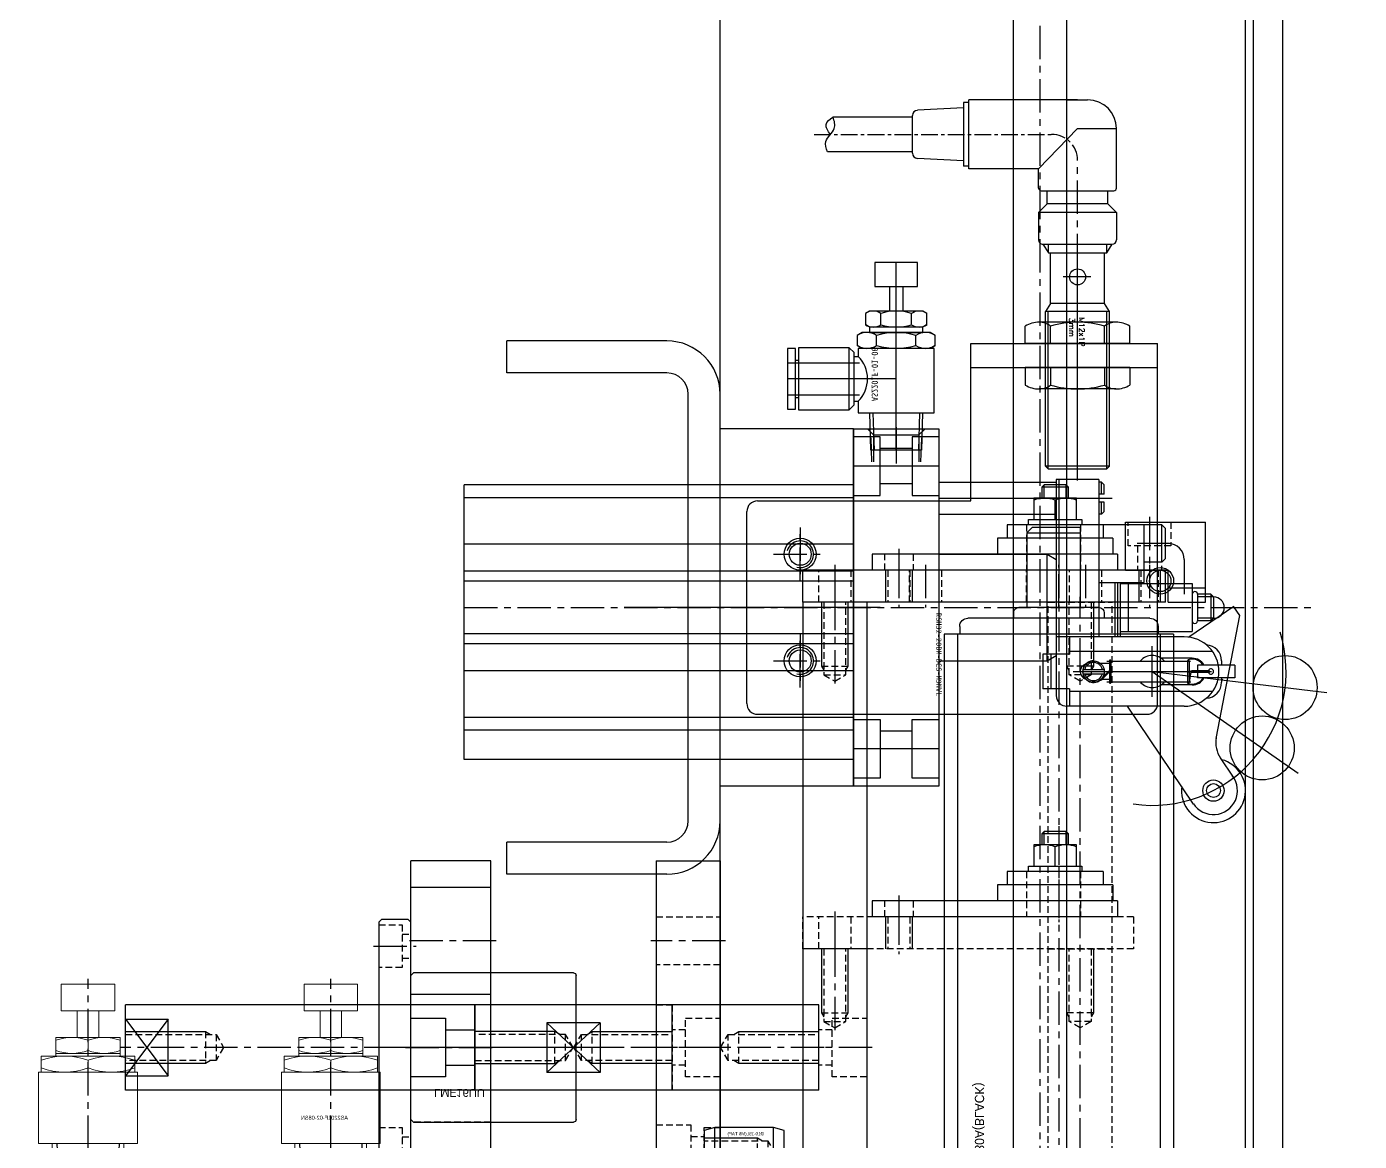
# Model space of a CAD drawing. Header units: inches. Extents: x 0 to 77285, y -118 to 40065.
# Drawn here: x 4358.1 to 4608, y 25710.1 to 25919.2 of the extents above; entities that cross this region are included whole.
import ezdxf
from ezdxf.enums import TextEntityAlignment as Align

# ---------------------------------------------------------------- set-up
doc = ezdxf.new("R2010")
doc.units = ezdxf.units.IN
doc.header["$LTSCALE"] = 5
doc.header["$MEASUREMENT"] = 0
for name, pattern in [('C3', [14.5, 12, -1, 0.5, -1]), ('CENTER', [2, 1.25, -0.25, 0.25, -0.25]), ('HIDDEN', [0.375, 0.25, -0.125])]:
    doc.linetypes.add(name, pattern=pattern)
for name, color, linetype in [('11', 1, 'CENTER'), ('22', 2, 'HIDDEN'), ('44', 4, 'Continuous'), ('55', 5, 'Continuous'), ('77', 40, 'HIDDEN'), ('A', 8, 'Continuous'), ('B', 123, 'Continuous'), ('BOM-T', 4, 'Continuous'), ('G', 231, 'Continuous'), ('T', 3, 'Continuous')]:
    doc.layers.add(name, color=color, linetype=linetype)
doc.layers.add('88', color=35, linetype='Continuous', lineweight=5)
doc.styles.add('A&G TEXT', font='')
doc.styles.add('GHS', font='romans', dxfattribs={"height": 5, "bigfont": 'ghs'})
doc.styles.add('SCI', font='')
doc.styles.get("Standard").update_dxf_attribs({"font": 'arial.ttf'})
doc.styles.get('A&G TEXT').set_extended_font_data('BatangChe')
doc.styles.get('SCI').set_extended_font_data('Gulim')
doc.dimstyles.new('SCH', dxfattribs={"dimtxt": 2.5, "dimasz": 2, "dimexe": 1.25, "dimexo": 0.625, "dimtad": 1, "dimdec": 8, "dimtxsty": 'SCI', "dimcen": 2.5, "dimclrd": 4, "dimclre": 4, "dimclrt": 7, "dimadec": 8, "dimazin": 2, "dimtfac": 1, "dimtdec": 8, "dimtmove": 0, "dimatfit": 3, "dimfxl": 1, "dimarcsym": 0})

# ---------------------------------------------------------------- blocks, each defined once
blk = doc.blocks.new('A$Ce3b21f13')
for p, q in [((2390, -1.5), (60, -1.5)), ((2390, -8.5), (60, -8.5)), ((2390, -42), (60, -42)), ((2390, -52), (60, -52)), ((2390, -107), (60, -107))]:
    blk.add_line(p, q)
at = {"layer": '11'}
blk.add_line((2390, -47), (60, -47), dxfattribs=at)
at = {"layer": 'B'}
blk.add_line((2390, -7), (60, -7), dxfattribs=at)
blk = doc.blocks.new('ABC-20231128.143427')
for p, q in [((-33.5, 25, 2129.45), (-33.5, 0, 2129.45)), ((-33.5, 25, 2129.45), (33.5, 25, 2129.45)), ((33.5, 25, 2129.45), (33.5, 0, 2129.45)), ((40, 0), (-40, 0)), ((40, -6, 2129.45), (-40, -6, 2129.45)), ((-50, -10, 2129.45), (-50, -40, 2129.45)), ((-44, -10, 2129.45), (-44, -40, 2129.45)), ((44, -10, 2129.45), (44, -40, 2129.45)), ((50, -10, 2129.45), (50, -40, 2129.45)), ((-44, -40), (-50, -40)), ((50, -40), (44, -40))]:
    blk.add_line(p, q)
at = {"linetype": 'Continuous'}
for centre in [(-10, 15, 0), (10, 15, 0)]:
    blk.add_circle(centre, 2.07, dxfattribs=at)
for centre, radius, start, end in [((-40, -10, 2129.45), 10, 90, 180), ((40, -10, 2129.45), 10, 0, 90), ((-40, -10, 2129.45), 4, 90, 180), ((40, -10, 2129.45), 4, 0, 90)]:
    blk.add_arc(centre, radius, start, end)
at = {"layer": '11', "linetype": 'C3'}
blk.add_line((0, 30, 2129.45), (0, -18, 2129.45), dxfattribs=at)
at = {"layer": '11'}
for p, q in [((-10, 10, 0), (-10, 20, 0)), ((10, 10, 0), (10, 20, 0)), ((-15, 15, 0), (-5, 15, 0)), ((5, 15, 0), (15, 15, 0))]:
    blk.add_line(p, q, dxfattribs=at)
at = {"layer": 'T'}
for centre in [(-10, 15, 0), (10, 15, 0)]:
    blk.add_arc(centre, 2.5, 345, 255, dxfattribs=at)
blk = doc.blocks.new('ABC-20231201.102348')
for p, q in [((-23.5, 9.81), (-26.77, 9.81)), ((-23.5, 9.81), (-23.5, -9.81)), ((-19, 9.81), (-15.73, 9.81)), ((-19, 9.81), (-19, -9.81)), ((-52.66, 7.3), (-63.81, 7.3)), ((-63.81, 0), (-63.81, 7.3)), ((-52.16, -6.8), (-52.16, 6.8)), ((-49.72, 5.68), (-52.16, 5.68)), ((-48.1, 7.3), (-49.72, 5.68)), ((-49.72, 5.68), (-49.72, -5.68)), ((-48.1, 7.3), (-42.93, 7.3)), ((-48.1, 7.3), (-48.1, -7.3)), ((-42.12, -6.49), (-42.12, 6.49)), ((-40.5, 5.47), (-42.12, 6.49)), ((-40.5, 5.47), (-42.12, 5.47)), ((-40.5, -5.48), (-40.5, 5.47)), ((-31, 5.06), (-40.5, 5.06)), ((-40.5, -5.06), (-40.5, 5.06)), ((-29.5, 6), (-31, 5.06)), ((-31, 5.06), (-31, -5.06)), ((-0.5, 6), (-29.5, 6)), ((-29.5, 6), (-29.5, -6)), ((0, 5.5), (-29.5, 5.5)), ((-27.5, 7.19), (-27.5, -7.19)), ((-23.5, 5.06), (-26.77, 5.06)), ((-23.5, 5.06), (-26.77, 5.06)), ((-19, 5.06), (-15.73, 5.06)), ((-19, 5.06), (-15.73, 5.06)), ((-15, 7.19), (-15, -7.19)), ((-0.5, 6), (-0.5, -6)), ((-0.5, 6), (0, 5.5)), ((0, -5.5), (0, 5.5)), ((-40.5, -4.95), (-40.5, 4.95)), ((-40.5, -4.58), (-40.5, 4.57)), ((-36, 2.51), (-36, -2.7)), ((-31, 4.57), (-31, -4.58)), ((0, -4.58), (0, 4.57)), ((-69.22, -1.89), (-69.22, 1.89)), ((-69.22, 0), (-69.22, -20.41)), ((-56.24, -7.3), (-63.81, 0)), ((-56.24, -7.3), (-56.24, -20.41)), ((-52.66, -7.3), (-56.24, -7.3)), ((-49.72, -5.68), (-52.16, -5.68)), ((-49.72, -5.68), (-48.1, -7.3)), ((-48.1, -7.3), (-42.93, -7.3)), ((-42.12, -6.49), (-40.5, -5.48)), ((-40.5, -5.48), (-42.12, -5.48)), ((-31, -5.06), (-40.5, -5.06)), ((-31, -5.06), (-29.5, -6)), ((0, -5.5), (-29.5, -5.5)), ((-0.5, -6), (-29.5, -6)), ((-23.5, -5.06), (-26.77, -5.06)), ((-23.5, -5.06), (-26.77, -5.06)), ((-19, -5.06), (-15.73, -5.06)), ((-19, -5.06), (-15.73, -5.06)), ((0, -5.5), (-0.5, -6)), ((-23.5, -9.81), (-26.77, -9.81)), ((-19, -9.81), (-15.73, -9.81)), ((-56.24, -20.41), (-69.22, -20.41)), ((-68.72, -20.41), (-68.72, -21.41)), ((-68.72, -21.41), (-56.74, -21.41)), ((-67.72, -21.41), (-67.24, -30.01)), ((-57.74, -21.41), (-58.21, -30.01)), ((-56.74, -20.41), (-56.74, -21.41)), ((-59.21, -30.96), (-66.24, -30.96)), ((-65.97, -30.96), (-65.97, -45.9)), ((-59.48, -30.96), (-59.48, -46.85))]:
    blk.add_line(p, q)
blk.add_circle((-36, 0), 1.5)
for centre, radius, start, end in [((-22.45, 7.2), 5.05, 148.8031, 180.139), ((-20.05, 7.2), 5.05, 359.861, 31.1969), ((-63.81, 1.89), 5.41, 90, 180), ((-52.66, 6.8), 0.5, 0, 90), ((-42.93, 6.49), 0.811, 0, 90), ((-24.03, 7.19), 3.47, 180, 217.8789), ((-24.03, 7.19), 3.47, 180, 217.8789), ((-9.62, 0), 17.88, 163.5679, 196.4321), ((-18.47, 7.19), 3.47, 322.1211, 0), ((-18.47, 7.19), 3.47, 322.1211, 0), ((-32.88, 0), 17.88, 343.5679, 16.4321), ((-52.66, -6.8), 0.5, 270, 0), ((-42.93, -6.49), 0.811, 270, 0), ((-24.03, -7.19), 3.47, 142.1211, 180), ((-24.03, -7.19), 3.47, 142.1211, 180), ((-22.45, -7.2), 5.05, 179.861, 211.1969), ((-18.47, -7.19), 3.47, 0, 37.8789), ((-18.47, -7.19), 3.47, 0, 37.8789), ((-20.05, -7.2), 5.05, 328.8031, 0.139), ((-66.24, -29.96), 1, 183.1642, 270), ((-59.21, -29.96), 1, 270, 356.8358)]:
    blk.add_arc(centre, radius, start, end)
blk.add_open_spline([(-59.48, -46.85), (-60.15, -47.19), (-61.69, -47.62), (-63.6, -45.15), (-65.22, -45.55), (-65.97, -45.9)], degree=3, knots=[1.498472, 1.498472, 1.498472, 1.498472, 3.45205, 6.099383, 8.246808, 8.246808, 8.246808, 8.246808])
blk.add_spline([(-62.73, -46.33), (-64.6, -47.14), (-65.97, -45.9)], degree=3)
at = {"layer": '11'}
blk.add_line((2.16, 0), (-57.86, 0), dxfattribs=at)
at = {"layer": '11', "ltscale": 0.5}
blk.add_line((-62.73, -49.35), (-62.73, -4.87), dxfattribs=at)
blk.add_arc((-57.86, -4.87), 4.87, 90, 180, dxfattribs=at)
at = {"style": 'GHS'}
for s, p in [('M12x1P', (-28.44, 0.27)), ('3mm', (-28.35, -1.58))]:
    blk.add_text(s, height=1.05, dxfattribs=at).set_placement(p)
blk = doc.blocks.new('ABC-20231201.131017')
for p, q in [((-21.5, 40), (-17.56, 72.72)), ((-21.5, 40), (-2.45, 67.38)), ((-33.67, 55.31), (-27.94, 46.85)), ((-32.01, 56.43), (-33.66, 55.31)), ((-8.94, 51.98), (-32.01, 56.43)), ((-22.7, 55.5), (-22.7, 48.5)), ((-22.7, 55.5), (-20.3, 55.5)), ((-20.3, 55.5), (-20.3, 48.5)), ((-1.7, 55.2), (-5.3, 52.77)), ((-23.5, 53), (-22.7, 53)), ((-20.3, 53), (-19.5, 53)), ((-19.92, 53.24), (-19.92, 52.98)), ((-35.5, 51.5), (-36, 51)), ((-36, 51), (-31, 51)), ((-36, 51), (-36, 48.5)), ((-35.5, 51.5), (-31.5, 51.5)), ((-35.5, 51.5), (-35.5, 48.5)), ((-31, 51), (-31.5, 51.5)), ((-31.5, 51.5), (-31.5, 48.5)), ((-31, 51), (-31, 48.5)), ((-25.25, 51.31), (-25.25, 24.5)), ((-21.65, 50.65), (-21.64, 47.43)), ((-21.5, 25.19), (-21.5, 51.13)), ((-21.35, 50.65), (-21.35, 47.54)), ((-17.75, 51.31), (-17.75, 24.5)), ((-38, 47.5), (-29, 47.5)), ((-38, 34), (-38, 47.5)), ((-36, 48.5), (-31, 48.5)), ((-29, 34), (-29, 47.5)), ((-24, 47.5), (-24, 41.66)), ((-22.7, 48.5), (-20.3, 48.5)), ((-19, 47.5), (-19, 41.66)), ((3.34, 47.74), (-15, 35.34)), ((-42.5, 46), (-36, 46)), ((-28, 46), (-28, 22)), ((-23.53, 46.89), (-19.47, 46.89)), ((-23.53, 46.6), (-19.47, 46.6)), ((-23.45, 31.51), (-23.45, 47.19)), ((-21.02, 47.15), (-19.55, 46.89)), ((-19.55, 31.51), (-19.55, 47.23)), ((-15, 46), (-15, 24)), ((-48.3, 42.5), (-49, 41.8)), ((-42.7, 42.5), (-48.3, 42.5)), ((-45.5, 43.25), (-45.5, 37.15)), ((-45.5, 43), (-45.5, 42.5)), ((-42, 41.8), (-42.7, 42.5)), ((-42, 41.8), (-49, 41.8)), ((-49, 41.8), (-49, 30)), ((-42, 41.8), (-42, 38.5)), ((-16.73, 40), (-26.24, 40)), ((-38.2, 38.5), (-49, 38.5)), ((-38.2, 30), (-38.2, 38.5)), ((-38, 35.5), (-29, 35.5)), ((-54, 0), (-54, 32.5)), ((-38.2, 34), (-28, 34)), ((-38.2, 33.5), (-28, 33.5)), ((-38.2, 33), (-28, 33)), ((-57.5, 30), (-28, 30)), ((-57.5, 30), (-57.5, 22)), ((-56.5, 31), (-57, 30.5)), ((-54.75, 30.5), (-57, 30.5)), ((-57, 30.5), (-57, 30)), ((-54.75, 31), (-56.5, 31)), ((-54.75, 31), (-54.75, 30)), ((-53.25, 31), (-53.25, 30)), ((-51.5, 31), (-53.25, 31)), ((-51, 30.5), (-53.25, 30.5)), ((-51, 30.5), (-51.5, 31)), ((-51, 30.5), (-51, 30)), ((-23.53, 32.25), (-19.47, 32.25)), ((-23.53, 31.96), (-19.47, 31.96)), ((-23, 31.96), (-23, 30.32)), ((-21.9, 27.04), (-21.9, 30.96)), ((-20.45, 30.7), (-21.71, 31.96)), ((-20.3, 30.84), (-21.42, 31.96)), ((-21.1, 27.04), (-21.1, 30.96)), ((-20, 31.96), (-20, 30.49)), ((-23.54, 29), (-23.5, 29)), ((-19.6, 29.75), (-19.58, 29.7)), ((-28, 24.5), (-25.25, 24.5)), ((-28, 24.5), (-24.75, 24.5)), ((-24.75, 24.5), (-24.75, 19.5)), ((-18.25, 24.5), (-18.25, 19.5)), ((-18.25, 24.5), (-15, 24.5)), ((-17.75, 24.5), (-15, 24.5)), ((-57.5, 22), (-17, 22)), ((-57, 0), (-57, 22)), ((-51, 0), (-51, 22)), ((-43.5, 20.3), (-42.5, 22)), ((-23.5, 20.3), (-43.5, 20.3)), ((-43.5, 0), (-43.5, 20.3)), ((-24.75, 21), (-18.25, 21)), ((-23.5, 20.3), (-24.5, 22)), ((-23.5, 0), (-23.5, 20.3)), ((-24.75, 19.5), (-18.25, 19.5)), ((-67, -16), (-67, 0)), ((-67, 0), (0, 0)), ((-65.5, 0), (-65.5, -5)), ((-60, 0), (-60, -16)), ((-54.5, -5), (-54.5, 0)), ((-12.5, -5), (-12.5, 0)), ((-7, 0), (-7, -16)), ((-1.5, 0), (-1.5, -5)), ((0, 0), (0, -16)), ((-88.65, -2.23), (-89.1, -3)), ((-86.55, -2.23), (-88.65, -2.23)), ((-86.55, -2.23), (-86.1, -3)), ((-84.53, -0.67), (-85.1, -1.65)), ((-85.1, -1.65), (-85.1, -14.35)), ((-82.67, -0.67), (-84.53, -0.67)), ((-82.67, -0.67), (-82.1, -1.65)), ((-70, -0.9), (-82.1, -0.9)), ((-82.1, -0.9), (-82.1, -15.1)), ((-82.1, -1.65), (-82.1, -14.35)), ((-70, -15.1), (-70, -0.9)), ((-93.7, -4), (-98.2, -4)), ((-98.2, -4), (-98.2, -12)), ((-93.7, -12), (-93.7, -4)), ((-89.1, -3), (-89.1, -13)), ((-86.1, -3), (-86.1, -13)), ((-85.1, -3), (-86.1, -3)), ((-86.1, -3), (-86.1, -13)), ((-85.1, -13), (-85.1, -3)), ((-82.67, -4.33), (-84.53, -4.33)), ((-70, -3.04), (-63, -3.26)), ((-70, -3.62), (-63, -3.84)), ((-65.86, -3.74), (-67, -2.6)), ((-65.86, -12.26), (-65.86, -3.74)), ((-65.86, -3.74), (-60.8, -3.74)), ((-60.8, -3.36), (-65.34, -3.22)), ((-63, -3.26), (-63, -12.74)), ((-93.7, -6.75), (-89.1, -6.75)), ((-86.55, -5.11), (-88.65, -5.11)), ((-65.5, -5), (-54.5, -5)), ((-63.3, -5), (-63.3, -11)), ((-63.3, -5), (-63.3, -11)), ((-56.7, -5), (-56.7, -11)), ((-1.5, -5), (-12.5, -5)), ((-10.3, -5), (-10.3, -11)), ((-63, -8), (-98.2, -8)), ((-93.7, -9.25), (-89.1, -9.25)), ((-76.4, -8), (-76.4, -28.4)), ((-67.3, -8), (-60.5, -8)), ((-98.2, -12), (-93.7, -12)), ((-86.55, -10.89), (-88.65, -10.89)), ((-82.67, -11.67), (-84.53, -11.67)), ((-70, -12.38), (-63, -12.16)), ((-67, -13.4), (-65.86, -12.26)), ((-65.86, -12.26), (-60.8, -12.26)), ((-54.5, -11), (-65.5, -11)), ((-65.5, -11), (-65.5, -16)), ((-54.5, -16), (-54.5, -11)), ((-12.5, -16), (-12.5, -11)), ((-12.5, -11), (-1.5, -11)), ((-1.5, -11), (-1.5, -16)), ((-89.1, -13), (-88.65, -13.77)), ((-88.65, -13.77), (-86.55, -13.77)), ((-86.1, -13), (-86.55, -13.77)), ((-86.1, -13), (-85.1, -13)), ((-85.1, -14.35), (-84.53, -15.33)), ((-82.1, -14.35), (-82.67, -15.33)), ((-79.4, -28.4), (-79.4, -14.9)), ((-73.4, -28.4), (-73.4, -14.9)), ((-63, -12.74), (-70, -12.96)), ((-65.34, -12.78), (-60.8, -12.64)), ((-84.53, -15.33), (-82.67, -15.33)), ((-81.3, -15.9), (-82.2, -16.8)), ((-70.6, -16.8), (-82.2, -16.8)), ((-82.2, -16.8), (-82.2, -26.3)), ((-82.1, -15.1), (-80.6, -15.1)), ((-71.5, -15.9), (-81.3, -15.9)), ((-80.6, -15.9), (-80.6, -15.1)), ((-72.2, -15.9), (-72.2, -15.1)), ((-72.2, -15.1), (-70, -15.1)), ((-70.6, -16.8), (-71.5, -15.9)), ((-70.6, -26.3), (-70.6, -16.8)), ((0, -16), (-67, -16)), ((-56.5, -16), (-56.5, -89)), ((-5, -16), (-56.5, -16)), ((-54.09, -16), (-54.09, -89)), ((-45.38, -16), (-45.38, -89)), ((-40.33, -16), (-40.33, -89)), ((-38.45, -16), (-38.45, -89)), ((-28.55, -16), (-28.55, -89)), ((-26.67, -16), (-26.67, -89)), ((-21.62, -16), (-21.62, -89)), ((-12.91, -16), (-12.91, -89)), ((-10.5, -16), (-10.5, -89)), ((-5, -16), (-5, -89)), ((-82.2, -26.3), (-82.2, -26.3)), ((-82.2, -26.3), (-70.6, -26.3)), ((-70.7, -26.9), (-82.1, -26.9)), ((-82.1, -26.9), (-82.1, -28.4)), ((-79.9, -26.9), (-79.9, -26.3)), ((-72.9, -26.9), (-72.9, -26.3)), ((-70.7, -28.4), (-70.7, -26.9)), ((-70.6, -26.3), (-70.6, -26.3)), ((-82.1, -28.4), (-70.7, -28.4)), ((-5, -89), (-56.5, -89))]:
    blk.add_line(p, q)
for centre, radius in [((-18.5, 64.91), 6), ((-7.17, 60.6), 6), ((0.82, 51.47), 2), ((0.82, 51.47), 1.3), ((-38.5, 41.5), 2.5), ((-38.5, 41.5), 2), ((-21.5, 29), 2)]:
    blk.add_circle(centre, radius)
for centre, radius, start, end in [((-21.5, 40), 25.09, 351.7961, 107.1431), ((0.82, 51.47), 6, 262.4147, 165.0119), ((0.82, 51.47), 4.5, 303.0947, 127.1966), ((-33.5, 51.5), 2, 0, 179.9088), ((-21.5, 46), 6.5, 0, 179.9088), ((-23.5, 50), 3, 89.9544, 177.044), ((-19.5, 50), 3, 2.8648, 89.9544), ((-8.1, 56.91), 5, 258.9769, 304.2406), ((-21.5, 51), 0.5, 287.0519, 253.2473), ((-21.5, 50.65), 0.14, 0, 179.9088), ((-36, 48), 0.5, 89.9544, 269.8631), ((-31, 48), 0.5, 269.8631, 89.9544), ((-21.5, 47.5), 2.5, 118.6023, 179.9088), ((-21.5, 47.5), 2.35, 120.8941, 198.8164), ((-20.95, 47.54), 0.4, 179.9088, 260.1228), ((-21.5, 47.5), 2.5, 0, 61.3065), ((-21.5, 47.5), 2.35, 337.4721, 59.0147), ((-42.5, 43), 3, 89.9544, 179.9088), ((-23.53, 46.75), 0.14, 89.9544, 269.8631), ((-20.95, 47.54), 0.7, 189.649, 249.2366), ((-19.47, 46.75), 0.14, 269.8631, 89.9544), ((-21.5, 40), 3, 132.3532, 227.4642), ((-21.5, 40), 3, 312.835, 47.5555), ((-23.53, 32.1), 0.14, 89.9544, 269.8631), ((-21.5, 29), 1.7, 103.7054, 256.1121), ((-21.5, 29), 1.7, 283.6141, 76.2034), ((-22.42, 28.72), 3, 20.0535, 45.2637), ((-19.47, 32.1), 0.14, 269.8631, 89.9544), ((-21.5, 29), 2.04, 179.9088, 20.0535), ((-21.5, 28), 1.5, 197.6704, 342.0558), ((-17, 24), 2, 269.8631, 359.8175), ((-86.54, -3.67), 2.56, 145.6158, 214.3842), ((-88.66, -3.67), 2.56, 325.6158, 34.3842), ((-81.85, -2.5), 3.25, 145.6158, 214.3842), ((-85.35, -2.5), 3.25, 325.6158, 34.3842), ((-72.97, -8), 12.13, 162.412, 197.588), ((-94.23, -8), 12.13, 342.412, 17.588), ((-79.55, -8), 9.55, 162.412, 197.588), ((-95.65, -8), 9.55, 342.412, 17.588), ((-86.54, -12.33), 2.56, 145.6158, 214.3842), ((-88.66, -12.33), 2.56, 325.6158, 34.3842), ((-81.85, -13.5), 3.25, 145.6158, 214.3842), ((-85.35, -13.5), 3.25, 325.6158, 34.3842), ((-76.4, -19.3), 5.94, 45, 135)]:
    blk.add_arc(centre, radius, start, end)
at = {"layer": '11'}
blk.add_line((-33.5, -89), (-33.5, 71), dxfattribs=at)
at = {"style": 'A&G TEXT'}
blk.add_text('RSH32-20BM-DCS-M9NVL', height=1, dxfattribs=at).set_placement((-32.5, 0), align=Align.MIDDLE_LEFT)
at = {"style": 'A&G TEXT', "text_generation_flag": 2}
blk.add_text('AS2201F-01-06', height=1.2, dxfattribs=at).set_placement((-72.2, -12), align=Align.MIDDLE_LEFT)
blk = doc.blocks.new('ABC-20240304.163016')
at = {"linetype": 'Continuous'}
for p, q in [((8, 67), (-59.5, 67)), ((-59.5, 32), (-59.5, 67)), ((10, -8), (10, 65)), ((-30, 32), (-59.5, 32)), ((-30, -8), (-30, 32)), ((8, -10), (-28, -10))]:
    blk.add_line(p, q, dxfattribs=at)
blk.add_line((-55, 32), (-55, 67))
for centre in [(-20, 0), (0, 0)]:
    blk.add_circle(centre, 3, dxfattribs=at)
for centre, start, end in [((8, 65), 0, 90), ((-28, -8), 180, 270), ((8, -8), 270, 0)]:
    blk.add_arc(centre, 2, start, end, dxfattribs=at)
at = {"layer": '11', "linetype": 'C3'}
blk.add_line((-34.52, 52, 0), (-79.9, 52, 0), dxfattribs=at)
at = {"layer": '11'}
for p, q in [((-20, -5), (-20, 5)), ((0, -5), (0, 5)), ((-15, 0), (-25, 0)), ((5, 0), (-5, 0))]:
    blk.add_line(p, q, dxfattribs=at)
blk = doc.blocks.new('A$C020d22f2')
at = {"layer": 'A', "linetype": 'Continuous', "xscale": -1}
for name, p in [('ABC-20231201.131017', (-33.5, 41, 2129.45)), ('ABC-20240304.163016', (-10, 15, 0)), ('ABC-20231201.102348', (26, 67, -2129.45)), ('ABC-20231128.143427', (0, 0))]:
    blk.add_blockref(name, p, dxfattribs=at)
blk = doc.blocks.new('A$Cec0c863b')
for p, q in [((8, 0), (-8, 0)), ((-8, 0), (-8, -130)), ((8, 0), (8, -130)), ((5.29, -122), (-5.29, -122)), ((-5.29, -130), (-5.29, -122)), ((5.29, -130), (5.29, -122)), ((8, -130), (-8, -130))]:
    blk.add_line(p, q)
at = {"layer": '11'}
blk.add_line((0, 1), (0, -131), dxfattribs=at)
at = {"layer": '22'}
for p, q in [((-2.46, -17), (-2.46, 0)), ((2.46, 0), (2.46, -17)), ((3, -15), (-3, -15)), ((0, -18.42), (-2.46, -17)), ((2.46, -17), (-2.46, -17)), ((2.46, -17), (0, -18.42)), ((-2.46, -113), (0, -111.58)), ((0, -111.58), (2.46, -113)), ((-2.46, -130), (-2.46, -113)), ((-2.46, -113), (2.46, -113)), ((2.46, -113), (2.46, -130)), ((-3, -115), (3, -115))]:
    blk.add_line(p, q, dxfattribs=at)
at = {"layer": 'A'}
for p, q in [((-5.29, -122), (5.29, -130)), ((-5.29, -130), (5.29, -122))]:
    blk.add_line(p, q, dxfattribs=at)
at = {"layer": 'T'}
for p, q in [((-3, -15), (-3, 0)), ((3, 0), (3, -15)), ((-2.46, -15.94), (-3, -15)), ((3, -15), (2.46, -15.94)), ((-3, -115), (-2.46, -114.06)), ((2.46, -114.06), (3, -115)), ((-3, -130), (-3, -115)), ((3, -115), (3, -130))]:
    blk.add_line(p, q, dxfattribs=at)
blk = doc.blocks.new('A$Cd39330c3E')
for p, q in [((-6, 10.1), (-6, -11.5)), ((-6, 10.1), (-3, 10.1)), ((-3, 11), (0, 11)), ((-3, 11), (-3, -35)), ((0, 11), (0, -35)), ((-8.5, 8.3), (-8.5, -9.7)), ((-8.5, 8.3), (-6, 8.3)), ((-9.5, 3.3), (-13.5, 3.3)), ((-13.5, 3.3), (-13.5, -4.7)), ((-9.5, -5.7), (-9.5, 4.3)), ((-9.5, 4.3), (-8.5, 4.3)), ((-9.5, -4.7), (-9.5, 3.3)), ((-8.5, 4.3), (-8.5, -5.7)), ((-15.57, 1.8), (-16, 1.37)), ((-16, 1.37), (-16, -2.77)), ((-13.5, 1.8), (-15.57, 1.8)), ((-15.57, 1.8), (-15.57, -3.2)), ((-9.5, -0.7), (-13.14, -0.7)), ((-16, -2.77), (-15.57, -3.2)), ((-15.57, -3.2), (-13.5, -3.2)), ((-13.5, -4.7), (-9.5, -4.7)), ((-8.5, -5.7), (-9.5, -5.7)), ((-8.5, -9.7), (-6, -9.7)), ((-6, -11.5), (-3, -11.5)), ((-3, -35), (0, -35))]:
    blk.add_line(p, q)
for centre in [(-7.72, 1.3), (-7.72, -2.7)]:
    blk.add_arc(centre, 5.78, 159.7438, 200.2562)
at = {"layer": '11'}
for p, q in [((-17, 0), (1, 0)), ((-4, -30), (1, -30))]:
    blk.add_line(p, q, dxfattribs=at)
at = {"layer": '22'}
for p, q in [((-8.5, 4.05), (0, 4.05)), ((-8.5, -6.05), (0, -6.05)), ((-3, -27.35), (0, -27.35)), ((0, -32.65), (-3, -32.65))]:
    blk.add_line(p, q, dxfattribs=at)
at = {"layer": 'T'}
for p, q in [((-13.5, 1.37), (-16, 1.37)), ((-13.5, -2.77), (-16, -2.77))]:
    blk.add_line(p, q, dxfattribs=at)
blk = doc.blocks.new('A$Cb21f6689')
for p, q in [((6, 56, 0), (0, 56, 0)), ((0, 56), (0, -6, 0)), ((6, 56), (6, -6, 0)), ((0, -6), (6, -6))]:
    blk.add_line(p, q)
at = {"layer": '11'}
for p, q in [((7, 12), (-1, 12)), ((7, 0), (-1, 0))]:
    blk.add_line(p, q, dxfattribs=at)
at = {"layer": '22'}
for p, q in [((6, 14.07), (0, 14.07)), ((6, 9.93), (0, 9.93)), ((6, 3), (0, 3)), ((0, -3), (6, -3))]:
    blk.add_line(p, q, dxfattribs=at)
at = {"layer": 'T'}
for p, q in [((6, 14.5), (0, 14.5)), ((6, 9.5), (0, 9.5))]:
    blk.add_line(p, q, dxfattribs=at)
blk = doc.blocks.new('A$C413fe28c')
for p, q in [((0, 71, 0), (0, 3, 0)), ((6, 71), (0, 71)), ((6, 71, 0), (6, 3, 0)), ((6, 3, 0), (0, 3, 0))]:
    blk.add_line(p, q)
at = {"layer": '11'}
for p, q in [((-1, 68), (7, 68)), ((-1, 56, 0), (7, 56, 0)), ((7, 51, 0), (-1, 51, 0)), ((-1, 26, 0), (7, 26, 0)), ((-1, 21, 0), (7, 21, 0)), ((-1, 9, 0), (7, 9, 0))]:
    blk.add_line(p, q, dxfattribs=at)
at = {"layer": '22'}
for p, q in [((0, 69.62), (6, 69.62)), ((0, 66.38), (6, 66.38)), ((0, 59, 0), (6, 59, 0)), ((6, 53, 0), (0, 53, 0)), ((0, 29, 0), (6, 29, 0)), ((0, 23.07, 0), (6, 23.07, 0)), ((6, 23, 0), (0, 23, 0)), ((0, 18.93, 0), (6, 18.93, 0)), ((0, 12, 0), (6, 12, 0)), ((6, 6, 0), (0, 6, 0))]:
    blk.add_line(p, q, dxfattribs=at)
at = {"layer": '77'}
blk.add_line((6, 44.9, 0), (0, 44.9, 0), dxfattribs=at)
at = {"layer": 'T'}
for p, q in [((0, 70), (6, 70)), ((0, 66), (6, 66)), ((0, 23.5, 0), (6, 23.5, 0)), ((0, 18.5, 0), (6, 18.5, 0))]:
    blk.add_line(p, q, dxfattribs=at)
blk = doc.blocks.new('A$C00f3e74d')
for p, q in [((6, 10.5), (-9, 10.5)), ((-9, -4.5, 0), (-9, 10.5, 0)), ((3.36, 10.5), (3.36, 3.5)), ((6, 3.5, 0), (6, 10.5, 0)), ((6, 3.5), (0, 3.5)), ((0, -4.5), (0, 3.5)), ((0, -4.5), (-9, -4.5))]:
    blk.add_line(p, q)
at = {"layer": '11'}
blk.add_line((-10, 0), (2, 0), dxfattribs=at)
at = {"layer": '22'}
for p, q in [((-9, 4), (-4.6, 4)), ((-4.6, 4), (-4.6, -4)), ((-4.6, 2.25), (0, 2.25)), ((-4.6, -2.25), (0, -2.25)), ((-4.6, -4), (-9, -4))]:
    blk.add_line(p, q, dxfattribs=at)
blk = doc.blocks.new('A$Ccf0fb916')
for p, q in [((-24, 5.5), (-23.5, 6)), ((-24, 0.5), (-24, 5.5)), ((-23.5, 6), (23.5, 6)), ((23.5, 6), (24, 5.5)), ((24, 5.5), (24, 0.5)), ((-23.5, 0), (-24, 0.5)), ((23.5, 0), (-23.5, 0)), ((-13.5, 0), (-14, -0.5)), ((14, -0.5), (13.5, 0)), ((24, 0.5), (23.5, 0)), ((-14, -30.5), (-14, -0.5)), ((14, -0.5), (14, -30.5)), ((13.5, -31), (-13.5, -31))]:
    blk.add_line(p, q)
for centre, start, end in [((-13.5, -30.5), 180, 270), ((13.5, -30.5), 270, 360)]:
    blk.add_arc(centre, 0.5, start, end)
at = {"layer": '11'}
for p, q in [((-19, 7), (-19, -1)), ((0, -32), (0, 7)), ((19, 7), (19, -1))]:
    blk.add_line(p, q, dxfattribs=at)
at = {"layer": '22'}
for p, q in [((-23, 6), (-23, 1.6)), ((-15, 1.6), (-15, 6)), ((15, 6), (15, 1.6)), ((23, 1.6), (23, 6)), ((-23, 1.6), (-15, 1.6)), ((-21.25, 1.6), (-21.25, 0)), ((-16.75, 1.6), (-16.75, 0)), ((15, 1.6), (23, 1.6)), ((16.75, 1.6), (16.75, 0)), ((21.25, 1.6), (21.25, 0))]:
    blk.add_line(p, q, dxfattribs=at)
at = {"layer": 'BOM-T', "color": 4}
blk.add_text('LMF16UU', height=1.5, rotation=270, dxfattribs=at).set_placement((8.52, -4.36), align=Align.MIDDLE_LEFT)
blk = doc.blocks.new('A$C2fcb81fb')
for p, q in [((-9, 32.69), (-8.19, 33.5)), ((-9, 23.5), (-9, 32.69)), ((-9, 32.69), (9, 32.69)), ((-8.19, 33.5), (8.19, 33.5)), ((8.19, 33.5), (9, 32.69)), ((9, 32.69), (9, 23.5)), ((11.69, 23.5), (-11.69, 23.5)), ((-15.59, 13.71), (-15.59, 22.29)), ((-7.79, 13.71), (-7.79, 22.29)), ((7.79, 13.71), (7.79, 22.29)), ((15.59, 22.29), (15.59, 13.71)), ((11.69, 12.5), (-11.69, 12.5)), ((-9, 5), (-9, 12.5)), ((9, 5), (9, 12.5)), ((-9, 7.5), (9, 7.5)), ((-10, 4), (-9.42, 5)), ((-9.42, 5), (9.42, 5)), ((9.42, 5), (10, 4)), ((-10, 0), (-10, 4)), ((-10, 4), (-5.27, 4)), ((-5.27, 4), (-5.27, 0)), ((10, 4), (5.27, 4)), ((5.27, 0), (5.27, 4)), ((10, 4), (10, 0)), ((-38.5, 0), (-38.5, -71)), ((-38.5, 0), (45.5, 0)), ((-38.5, -71), (-38.5, 0)), ((-38.5, 0), (38.5, 0)), ((-34.21, 0), (-34.21, -71)), ((-26.48, 0), (-26.48, -71)), ((-25.75, 0), (-25.75, -71)), ((-22.75, 0), (-22.75, -71)), ((-22.38, 0), (-22.38, -71)), ((-20.5, 0), (-20.5, -71)), ((-20.5, 0), (-20.5, -71)), ((-17.5, 0), (-17.5, -71)), ((-17.5, 0), (-17.5, -71)), ((-7, 0), (-7, -71)), ((-5.27, 0), (5.27, 0)), ((-4, 0), (-4, -71)), ((-2, 0), (-2, -71)), ((2, 0), (2, -71)), ((4, 0), (4, -71)), ((7, 0), (7, -71)), ((17.5, 0), (17.5, -71)), ((17.5, 0), (17.5, -71)), ((20.5, 0), (20.5, -71)), ((20.5, 0), (20.5, -71)), ((22.38, 0), (22.38, -71)), ((22.75, 0), (22.75, -71)), ((25.75, 0), (25.75, -71)), ((26.48, 0), (26.48, -71)), ((34.21, 0), (34.21, -71)), ((38.5, 0), (38.5, -71)), ((38.5, 0), (38.5, -71)), ((38.5, 0), (45.5, 0)), ((45.5, 0), (45.5, -71)), ((45.5, 0), (45.5, -71)), ((74.4, -13), (69.4, -13)), ((63.68, -15), (65.12, -15)), ((66.94, -15), (68.86, -15)), ((74.4, -17), (69.4, -17)), ((74.4, -58.5), (69.4, -58.5)), ((63.68, -60.5), (65.12, -60.5)), ((66.94, -60.5), (68.86, -60.5)), ((74.4, -62.5), (69.4, -62.5)), ((-38.5, -71), (45.5, -71)), ((38.5, -71), (-38.5, -71)), ((45.5, -71), (38.5, -71))]:
    blk.add_line(p, q)
for points in [[(49.5, -5.75), (62.9, -5.75), (62.9, -24.25), (49.5, -24.25)], [(65.9, -9), (66.4, -9), (66.4, -21), (65.9, -21)], [(74.4, -10), (79.4, -10), (79.4, -20), (74.4, -20)], [(49.5, -51.25), (62.9, -51.25), (62.9, -69.75), (49.5, -69.75)], [(65.9, -54.5), (66.4, -54.5), (66.4, -66.5), (65.9, -66.5)], [(74.4, -55.5), (79.4, -55.5), (79.4, -65.5), (74.4, -65.5)]]:
    blk.add_lwpolyline(points, close=True)
for points in [[(63.68, -15, -0.178633), (63.68, -6.25), (65.12, -6.25, -0.178633), (65.12, -15, -0.178633), (65.12, -23.75), (63.68, -23.75, -0.178633)], [(66.94, -15, -0.178633), (66.94, -9), (68.86, -9, -0.178633), (68.86, -15, -0.178633), (68.86, -21), (66.94, -21, -0.178633)], [(63.68, -60.5, -0.178633), (63.68, -51.75), (65.12, -51.75, -0.178633), (65.12, -60.5, -0.178633), (65.12, -69.25), (63.68, -69.25, -0.178633)], [(66.94, -60.5, -0.178633), (66.94, -54.5), (68.86, -54.5, -0.178633), (68.86, -60.5, -0.178633), (68.86, -66.5), (66.94, -66.5, -0.178633)]]:
    blk.add_lwpolyline(points, format="xyb", close=True)
for points in [[(63.68, -6.25), (62.9, -6.25), (62.9, -23.75), (63.68, -23.75)], [(65.12, -6.25), (65.9, -6.25), (65.9, -23.75), (65.12, -23.75)], [(49.5, -8.3), (39.5, -8.61), (39.5, -21.39), (49.5, -21.7)], [(66.94, -9), (66.4, -9), (66.4, -21), (66.94, -21)], [(68.86, -9), (69.4, -9), (69.4, -21), (68.86, -21)], [(63.68, -51.75), (62.9, -51.75), (62.9, -69.25), (63.68, -69.25)], [(65.12, -51.75), (65.9, -51.75), (65.9, -69.25), (65.12, -69.25)], [(49.5, -53.8), (39.5, -54.11), (39.5, -66.89), (49.5, -67.2)], [(66.94, -54.5), (66.4, -54.5), (66.4, -66.5), (66.94, -66.5)], [(68.86, -54.5), (69.4, -54.5), (69.4, -66.5), (68.86, -66.5)]]:
    blk.add_lwpolyline(points)
for centre, radius, start, end in [((-11.69, 16.6), 6.9, 55.6158, 124.3842), ((0, -2.29), 25.79, 72.412, 107.588), ((11.69, 16.6), 6.9, 55.6158, 124.3842), ((-11.69, 19.4), 6.9, 235.6158, 304.3842), ((0, 38.29), 25.79, 252.412, 287.588), ((11.69, 19.4), 6.9, 235.6158, 304.3842), ((0, -9.38), 14.38, 68.5027, 111.4973)]:
    blk.add_arc(centre, radius, start, end)
at = {"layer": '11'}
for p, q in [((0, 34.5), (0, -72)), ((-30, 1), (-30, -72)), ((46.5, -15), (35.1, -15)), ((38.5, -15), (80.4, -15)), ((46.5, -60.5), (35.1, -60.5)), ((38.5, -60.5), (80.4, -60.5))]:
    blk.add_line(p, q, dxfattribs=at)
at = {"layer": '22'}
for p, q in [((-37, -10.5), (-37, 0)), ((-23, 0), (-23, -10.5)), ((45.5, -8.42), (36.1, -8.72)), ((45.5, -9.28), (36.1, -9.57)), ((49.5, -9.15), (39.5, -9.47)), ((-23, -10.5), (-37, -10.5)), ((-34.5, -10.5), (-34.5, -60.5)), ((-25.5, -10.5), (-25.5, -60.5)), ((33.73, -12.5), (33.73, -37)), ((45.5, -20.72), (36.1, -20.43)), ((45.5, -21.58), (36.1, -21.28)), ((49.5, -20.85), (39.5, -20.53)), ((33.73, -57.5), (33.73, -33)), ((45.5, -53.92), (36.1, -54.22)), ((45.5, -54.78), (36.1, -55.07)), ((49.5, -54.65), (39.5, -54.97)), ((-37, -71), (-37, -60.5)), ((-37, -60.5), (-23, -60.5)), ((-23, -60.5), (-23, -71)), ((45.5, -66.22), (36.1, -65.93)), ((45.5, -67.08), (36.1, -66.78)), ((49.5, -66.35), (39.5, -66.03))]:
    blk.add_line(p, q, dxfattribs=at)
for points in [[(30.3, -12.5), (30.3, -37), (34.8, -37), (34.8, -16.8), (34.3, -16.8), (34.3, -12.8, 0.414214), (34, -12.5)], [(30.3, -57.5), (30.3, -33), (34.8, -33), (34.8, -53.2), (34.3, -53.2), (34.3, -57.2, -0.414214), (34, -57.5)]]:
    blk.add_lwpolyline(points, format="xyb", close=True, dxfattribs=at)
for points in [[(30.95, -25.65), (30.95, -33), (33.65, -33), (33.65, -25.65)], [(30.95, -44.35), (30.95, -37), (33.65, -37), (33.65, -44.35)]]:
    blk.add_lwpolyline(points, dxfattribs=at)
at = {"layer": 'T'}
for p, q in [((-8.19, 23.5), (-8.19, 33.5)), ((8.19, 23.5), (8.19, 33.5)), ((-8.19, 7.5), (-8.19, 12.5)), ((8.19, 7.5), (8.19, 12.5)), ((-9, 6.09), (-8.19, 7.5)), ((9, 6.09), (8.19, 7.5)), ((-5.27, 4), (5.27, 0)), ((-5.27, 0), (5.27, 4))]:
    blk.add_line(p, q, dxfattribs=at)
at = {"layer": 'BOM-T', "color": 4}
for s, height, p in [('CDQ2B63-25DMZ-A93L', 4, (11.78, -6)), ('AS2201F-02-08SN', 0.75, (54.33, -11.76))]:
    blk.add_text(s, height=height, rotation=270, dxfattribs=at).set_placement(p, align=Align.MIDDLE_LEFT)
at = {"layer": 'Defpoints', "color": 4}
for p in [(45.5, -16.5), (45.5, -62)]:
    blk.add_text('1/4', height=1.5, rotation=270, dxfattribs=at).set_placement(p, align=Align.MIDDLE_LEFT)
blk = doc.blocks.new('A$Cdb502fe6')
for p, q in [((-102.5, 15, 0), (-102.5, 0, 0)), ((-102.5, 15, 0), (102.5, 15, 0)), ((102.5, 15, 0), (102.5, 0, 0)), ((-102.5, 0, 0), (102.5, 0, 0))]:
    blk.add_line(p, q)
at = {"layer": '11'}
for p, q in [((-67.5, 16, 0), (-67.5, -1, 0)), ((-30, -1), (-30, 16)), ((0, -2), (0, 17)), ((30, -1), (30, 16)), ((67.5, 16), (67.5, -1))]:
    blk.add_line(p, q, dxfattribs=at)
at = {"layer": '22'}
for p, q in [((-33.32, 0), (-33.32, 15)), ((-26.68, 0), (-26.68, 15)), ((-23, 0), (-23, 15)), ((23, 0), (23, 15)), ((26.68, 0), (26.68, 15)), ((33.32, 0), (33.32, 15))]:
    blk.add_line(p, q, dxfattribs=at)
at = {"layer": '77'}
for p, q in [((-81.5, 15, 0), (-81.5, 0, 0)), ((-53.5, 15, 0), (-53.5, 0, 0)), ((53.5, 15), (53.5, 0)), ((81.5, 15), (81.5, 0))]:
    blk.add_line(p, q, dxfattribs=at)
at = {"layer": 'T'}
for p, q in [((-34, 0), (-34, 15)), ((-26, 0), (-26, 15)), ((26, 0), (26, 15)), ((34, 0), (34, 15))]:
    blk.add_line(p, q, dxfattribs=at)
blk = doc.blocks.new('A$Cb0f354e5')
for p, q in [((13, 37, 0), (-3, 37, 0)), ((-3, 37, 0), (-3, 0)), ((13, 37, 0), (13, 0)), ((0.34, 23.5, 0), (9.66, 23.5, 0)), ((0.34, 23.5, 0), (0.34, 13.5, 0)), ((9.66, 23.5, 0), (9.66, 13.5, 0)), ((0.34, 13.5, 0), (9.66, 13.5, 0)), ((13, 0), (-3, 0))]:
    blk.add_line(p, q)
at = {"layer": '11'}
blk.add_line((5, 38, 0), (5, -1), dxfattribs=at)
at = {"layer": '22'}
for p, q in [((2.54, 20, 0), (2.54, 37, 0)), ((7.46, 37, 0), (7.46, 20, 0)), ((8, 22, 0), (2, 22, 0)), ((5, 18.58, 0), (2.54, 20, 0)), ((7.46, 20, 0), (2.54, 20, 0)), ((7.46, 20, 0), (5, 18.58, 0)), ((5, 18.42, 0), (2.54, 17, 0)), ((7.46, 17, 0), (5, 18.42, 0)), ((8, 15, 0), (2, 15, 0)), ((2.54, 17, 0), (2.54, 0, 0)), ((7.46, 17, 0), (2.54, 17, 0)), ((7.46, 0, 0), (7.46, 17, 0))]:
    blk.add_line(p, q, dxfattribs=at)
at = {"layer": 'A'}
for p, q in [((9.66, 13.5, 0), (0.34, 23.5, 0)), ((0.34, 13.5, 0), (9.66, 23.5, 0))]:
    blk.add_line(p, q, dxfattribs=at)
at = {"layer": 'T'}
for p, q in [((2, 22, 0), (2, 37, 0)), ((8, 37, 0), (8, 22, 0)), ((2.54, 21.06, 0), (2, 22, 0)), ((8, 22, 0), (7.46, 21.06, 0)), ((2.54, 15.94, 0), (2, 15, 0)), ((2, 15, 0), (2, 0, 0)), ((8, 15, 0), (7.46, 15.94, 0)), ((8, 0, 0), (8, 15, 0))]:
    blk.add_line(p, q, dxfattribs=at)
blk = doc.blocks.new('A$C5f58b5f6')
for p, q in [((-45, -3, 0), (-45, 9, 0)), ((160, 9, 0), (-45, 9, 0)), ((160, -3, 0), (160, 9, 0)), ((160, -3, 0), (-45, -3, 0))]:
    blk.add_line(p, q)
at = {"layer": '11'}
for p, q in [((-30, 10, 0), (-30, -4, 0)), ((-10, 10), (-10, -4)), ((10, -4, 0), (10, 10, 0)), ((57.5, 10, 0), (57.5, -4, 0)), ((105, -4, 0), (105, 10, 0)), ((125, 10), (125, -4)), ((145, 10, 0), (145, -4, 0))]:
    blk.add_line(p, q, dxfattribs=at)
at = {"layer": '22'}
for p, q in [((-34.5, -3, 0), (-34.5, 9, 0)), ((-25.5, 9, 0), (-25.5, -3, 0)), ((-15.5, 2.5), (-15.5, 9)), ((-4.5, 9), (-4.5, 2.5)), ((5, 6, 0), (5, 9, 0)), ((15, 6, 0), (15, 9, 0)), ((53, -3, 0), (53, 9, 0)), ((62, 9, 0), (62, -3, 0)), ((100, 6, 0), (100, 9, 0)), ((110, 6, 0), (110, 9, 0)), ((119.5, 9), (119.5, 2.5)), ((130.5, 2.5), (130.5, 9)), ((140.5, 9, 0), (140.5, -3, 0)), ((149.5, -3, 0), (149.5, 9, 0)), ((15, 6, 0), (5, 6, 0)), ((6.7, 3.5, 0), (6.7, 6, 0)), ((13.3, 3.5, 0), (13.3, 6, 0)), ((100, 6, 0), (110, 6, 0)), ((101.7, 3.5, 0), (101.7, 6, 0)), ((108.3, 3.5, 0), (108.3, 6, 0)), ((-4.5, 2.5), (-15.5, 2.5)), ((-13.3, 2.5), (-13.3, 0)), ((-6.7, 2.5), (-6.7, 0)), ((4.5, -3, 0), (4.5, 3.5, 0)), ((4.5, 3.5, 0), (15.5, 3.5, 0)), ((15.5, 3.5, 0), (15.5, -3, 0)), ((110.5, 3.5, 0), (99.5, 3.5, 0)), ((99.5, 3.5, 0), (99.5, -3, 0)), ((110.5, -3, 0), (110.5, 3.5, 0)), ((119.5, 2.5), (130.5, 2.5)), ((121.7, 2.5), (121.7, 0)), ((128.3, 2.5), (128.3, 0)), ((-18, -3), (-18, 0)), ((-18, 0), (-2, 0)), ((-2, 0), (-2, -3)), ((133, 0), (117, 0)), ((117, 0), (117, -3)), ((133, -3), (133, 0))]:
    blk.add_line(p, q, dxfattribs=at)
blk = doc.blocks.new('A$C38c03a7b')
for p, q in [((-5, 13), (-4.46, 15)), ((-4.46, 15), (4.46, 15)), ((4.46, 15), (5, 13)), ((-5, 2), (-5, 13)), ((-5, 13), (5, 13)), ((5, 13), (5, 2)), ((-4.46, 0), (-5, 2)), ((-5, 2), (5, 2)), ((4.46, 0), (-4.46, 0)), ((5, 2), (4.46, 0))]:
    blk.add_line(p, q)
at = {"layer": '11'}
blk.add_line((0, 16), (0, -1), dxfattribs=at)
at = {"layer": '22'}
for p, q in [((-2.46, 12), (0, 13.42)), ((0, 13.42), (2.46, 12)), ((-3, 10), (3, 10)), ((-2.46, 0), (-2.46, 12)), ((-2.46, 12), (2.46, 12)), ((2.46, 12), (2.46, 0))]:
    blk.add_line(p, q, dxfattribs=at)
at = {"layer": 'T'}
for p, q in [((-3, 10), (-2.46, 10.94)), ((-3, 0), (-3, 10)), ((2.46, 10.94), (3, 10)), ((3, 10), (3, 0))]:
    blk.add_line(p, q, dxfattribs=at)
at = {"layer": 'BOM-T', "color": 4}
blk.add_text('%%C10-15L(M6 TAP)', height=0.6, rotation=270, dxfattribs=at).set_placement((3.84, 11.22), align=Align.MIDDLE_LEFT)
blk = doc.blocks.new('A$C5e9b2e3b')
for p, q in [((0, 0), (0, -15)), ((0, 0), (205, 0, 0)), ((5, -15), (5, 0)), ((25, 0), (25, -15)), ((27, 0), (27, -3)), ((43, 0), (43, -3)), ((92.5, -15, 0), (92.5, 0, 0)), ((112.5, 0, 0), (112.5, -15, 0)), ((162, 0), (162, -3)), ((178, 0), (178, -3)), ((205, 0, 0), (205, -15, 0)), ((180, -15), (180, 0)), ((200, 0), (200, -15)), ((27, -3), (43, -3)), ((31.7, -8.5), (31.7, -3)), ((38.3, -8.5), (38.3, -3)), ((178, -3), (162, -3)), ((166.7, -8.5), (166.7, -3)), ((173.3, -8.5), (173.3, -3)), ((29.5, -15), (29.5, -8.5)), ((29.5, -8.5), (40.5, -8.5)), ((40.5, -8.5), (40.5, -15)), ((175.5, -8.5), (164.5, -8.5)), ((164.5, -8.5), (164.5, -15)), ((175.5, -15), (175.5, -8.5)), ((0, -15), (205, -15, 0))]:
    blk.add_line(p, q)
at = {"layer": '11'}
for p, q in [((15, 1), (15, -16)), ((35, -16), (35, 1)), ((102.5, 1, 0), (102.5, -16, 0)), ((170, -16), (170, 1)), ((190, 1), (190, -16))]:
    blk.add_line(p, q, dxfattribs=at)
blk = doc.blocks.new('A$C3b1096ef')
for name, p in [('A$C5f58b5f6', (35, -9, 0)), ('A$Cdb502fe6', (92.5, -58, 0)), ('A$C5e9b2e3b', (-10, -43))]:
    blk.add_blockref(name, p)
at = {"xscale": -1}
blk.add_blockref('A$Cb0f354e5', (165, -46, 0), dxfattribs=at)
at = {"layer": '44'}
blk.add_blockref('A$C38c03a7b', (140, -3), dxfattribs=at)
at = {"layer": '44', "rotation": 180}
blk.add_blockref('A$Ccf0fb916', (160, -58), dxfattribs=at)
at = {"layer": '88'}
blk.add_blockref('A$C2fcb81fb', (92.5, -58, 0), dxfattribs=at)
blk = doc.blocks.new('A$C32f8debd')
for p, q in [((151, 12, 0), (-151, 12, 0)), ((151, 12, 0), (151, 0, 0)), ((151, 0, 0), (-151, 0, 0))]:
    blk.add_line(p, q)
at = {"layer": '11'}
for p, q in [((67.5, 13, 0), (67.5, -1, 0)), ((87, 6, 0), (70.21, 6, 0)), ((152, 6, 0), (135.21, 6, 0))]:
    blk.add_line(p, q, dxfattribs=at)
at = {"layer": '22'}
for p, q in [((62, 12, 0), (62, 5.5, 0)), ((73, 5.5, 0), (73, 12, 0)), ((136.21, 6, 0), (137.4, 8.07, 0)), ((137.4, 8.07, 0), (151, 8.07, 0)), ((137.4, 3.93, 0), (137.4, 8.07, 0)), ((139, 3.5, 0), (139, 8.5, 0)), ((62, 5.5, 0), (73, 5.5, 0)), ((64.2, 5.5, 0), (64.2, 3, 0)), ((70.8, 5.5, 0), (70.8, 3, 0)), ((137.4, 3.93, 0), (136.21, 6, 0)), ((59.5, 3, 0), (75.5, 3, 0)), ((59.5, 3, 0), (59.5, 0, 0)), ((75.5, 3, 0), (75.5, 0, 0)), ((151, 3.93, 0), (137.4, 3.93, 0))]:
    blk.add_line(p, q, dxfattribs=at)
at = {"layer": '77'}
for p, q in [((86, 12, 0), (86, 0, 0)), ((71.21, 6, 0), (72.4, 8.07, 0)), ((72.4, 8.07, 0), (86, 8.07, 0)), ((72.4, 3.93, 0), (72.4, 8.07, 0)), ((74, 3.5, 0), (74, 8.5, 0)), ((72.4, 3.93, 0), (71.21, 6, 0)), ((86, 3.93, 0), (72.4, 3.93, 0))]:
    blk.add_line(p, q, dxfattribs=at)
at = {"layer": 'T'}
for p, q in [((73.25, 8.07, 0), (74, 8.5, 0)), ((74, 8.5, 0), (86, 8.5, 0)), ((138.25, 8.07, 0), (139, 8.5, 0)), ((139, 8.5, 0), (151, 8.5, 0)), ((74, 3.5, 0), (73.25, 3.93, 0)), ((86, 3.5, 0), (74, 3.5, 0)), ((139, 3.5, 0), (138.25, 3.93, 0)), ((151, 3.5, 0), (139, 3.5, 0))]:
    blk.add_line(p, q, dxfattribs=at)
blk = doc.blocks.new('A$C983f10cb')
for p, q in [((-10, 6), (292, 6, 0)), ((292, -6, 0), (292, 6, 0)), ((-10, -6), (292, -6, 0))]:
    blk.add_line(p, q)
at = {"layer": '11'}
blk.add_line((-11, 0), (293, 0, 0), dxfattribs=at)
at = {"layer": '22'}
for p, q in [((280, 2.5, 0), (280, -2.5, 0)), ((278.4, 2.07, 0), (277.21, 0, 0)), ((277.21, 0, 0), (278.4, -2.07, 0)), ((292, 2.07, 0), (278.4, 2.07, 0)), ((278.4, 2.07, 0), (278.4, -2.07, 0)), ((278.4, -2.07, 0), (292, -2.07, 0))]:
    blk.add_line(p, q, dxfattribs=at)
at = {"layer": 'T'}
for p, q in [((280, 2.5, 0), (279.25, 2.07, 0)), ((292, 2.5, 0), (280, 2.5, 0)), ((279.25, -2.07, 0), (280, -2.5, 0)), ((280, -2.5, 0), (292, -2.5, 0))]:
    blk.add_line(p, q, dxfattribs=at)
blk = doc.blocks.new('A$C9935cfd8')
for p, q in [((-10, 6), (227, 6, 0)), ((227, -6, 0), (227, 6, 0)), ((-10, -6), (227, -6, 0))]:
    blk.add_line(p, q)
at = {"layer": '11'}
blk.add_line((-11, 0), (228, 0, 0), dxfattribs=at)
at = {"layer": '22'}
for p, q in [((215, 2.5, 0), (215, -2.5, 0)), ((213.4, 2.07, 0), (212.21, 0, 0)), ((212.21, 0, 0), (213.4, -2.07, 0)), ((227, 2.07, 0), (213.4, 2.07, 0)), ((213.4, 2.07, 0), (213.4, -2.07, 0)), ((213.4, -2.07, 0), (227, -2.07, 0))]:
    blk.add_line(p, q, dxfattribs=at)
at = {"layer": 'T'}
for p, q in [((215, 2.5, 0), (214.25, 2.07, 0)), ((227, 2.5, 0), (215, 2.5, 0)), ((214.25, -2.07, 0), (215, -2.5, 0)), ((215, -2.5, 0), (227, -2.5, 0))]:
    blk.add_line(p, q, dxfattribs=at)
blk = doc.blocks.new('A$C76fe3149')
for p, q in [((285, 21.5), (-5, 21.5)), ((285, 21.5), (285, -21.5)), ((285, 19), (-5, 19)), ((286.46, 18.6), (285, 18.6)), ((288, 17.06), (288, -17.06)), ((289, 8.5), (288, 8.5)), ((290, 7.5), (290, -7.5)), ((305, 4), (290, 4)), ((304, -6), (304, 4)), ((305, 4), (305, -5)), ((304, -6), (290, -6)), ((305, -5), (304, -6)), ((289, -8.5), (288, -8.5)), ((285, -19), (-5, -19)), ((286.46, -18.6), (285, -18.6)), ((285, -21.5), (-5, -21.5))]:
    blk.add_line(p, q)
for centre, radius, start, end in [((286.46, 17.06), 1.54, 0, 90), ((289, 7.5), 1, 0, 90), ((289, -7.5), 1, 270, 0), ((286.46, -17.06), 1.54, 270, 0)]:
    blk.add_arc(centre, radius, start, end)
at = {"layer": '11'}
blk.add_line((308, 0), (-28, 0), dxfattribs=at)
at = {"layer": '44', "style": 'SCI'}
blk.add_text('PM380LS-17-290-D-024-JD-UR430A(BLACK)', height=1.7308, dxfattribs=at).set_placement((177.73, -14.89), align=Align.MIDDLE_CENTER)
blk = doc.blocks.new('A$Cd8088dce')
at = {"xscale": -1}
for name, p in [('A$C413fe28c', (157, 12.5, 0)), ('A$Cec0c863b', (67.5, 18.5))]:
    blk.add_blockref(name, p, dxfattribs=at)
for name, p in [('A$C32f8debd', (0, 15.5, 0)), ('A$C3b1096ef', (-92.5, 0, 0))]:
    blk.add_blockref(name, p)
at = {"layer": '22'}
blk.add_blockref('A$C983f10cb', (-141, 67.5, 0), dxfattribs=at)
at = {"layer": '44', "xscale": -1}
for p in [(92, 63.5, 0), (157, 63.5, 0)]:
    blk.add_blockref('A$Cd39330c3E', p, dxfattribs=at)
at = {"layer": '55'}
blk.add_blockref('A$C76fe3149', (-140, 63.5, 0), dxfattribs=at)
at = {"layer": '77'}
for name, p in [('A$Cb21f6689', (86, 21.5, 0)), ('A$C9935cfd8', (-141, 67.5, 0))]:
    blk.add_blockref(name, p, dxfattribs=at)
at = {"layer": 'G', "xscale": -1}
blk.add_blockref('A$C00f3e74d', (157, 80.5, 0), dxfattribs=at)
blk = doc.blocks.new('*D415')
at = {"color": 4, "lineweight": -2, "transparency": 16777216}
for p, q in [((4643.64, 26433.05), (6018.41, 26433.05)), ((5918.41, 24033.05), (5918.41, 26273.05)), ((4643.64, 23873.05), (6018.41, 23873.05))]:
    blk.add_line(p, q, dxfattribs=at)
at = {"color": 4, "transparency": 16777216}
for points in [[(5891.74, 26273.05), (5945.07, 26273.05), (5918.41, 26433.05)], [(5891.74, 24033.05), (5945.07, 24033.05), (5918.41, 23873.05)]]:
    blk.add_solid(points, dxfattribs=at)
at = {"layer": 'Defpoints', "color": 0, "transparency": 16777216}
for p in [(4593.64, 26433.05), (5918.41, 26433.05), (4593.64, 23873.05)]:
    blk.add_point(p, dxfattribs=at)
at = {"color": 7, "transparency": 16777216, "insert": (5765.88, 25153.05), "char_height": 200, "attachment_point": 5, "rotation": 90, "style": 'SCI'}
blk.add_mtext('2560', dxfattribs=at)

msp = doc.modelspace()

# ---------------------------------------------------------------- block references
at = {"rotation": 270}
msp.add_blockref('A$Ce3b21f13', (4595.13583863, 26433.0504763), dxfattribs=at)
at = {"xscale": -1, "rotation": 270}
msp.add_blockref('A$Cd8088dce', (4488.13583863, 25660.22688818), dxfattribs=at)
at = {"layer": 'A', "xscale": -1, "rotation": 270}
msp.add_blockref('A$C020d22f2', (4488.13583863, 25810.22688818, -2129.44537723), dxfattribs=at)

# ---------------------------------------------------------------- dimensions: what is measured, and where the dimension line sits
dim = msp.add_linear_dim(base=(5918.4062030625, 26433.0504762969), p1=(4593.6358386265, 23873.0504762968), p2=(4593.6358386265, 26433.0504762968), angle=90, dimstyle='SCH', override={"dimscale": 80})
dim.commit()
dim.dimension.update_dxf_attribs({"geometry": '*D415', "text_midpoint": (5765.8762430093, 25153.0504762968)})

doc.saveas('drawing.dxf')
